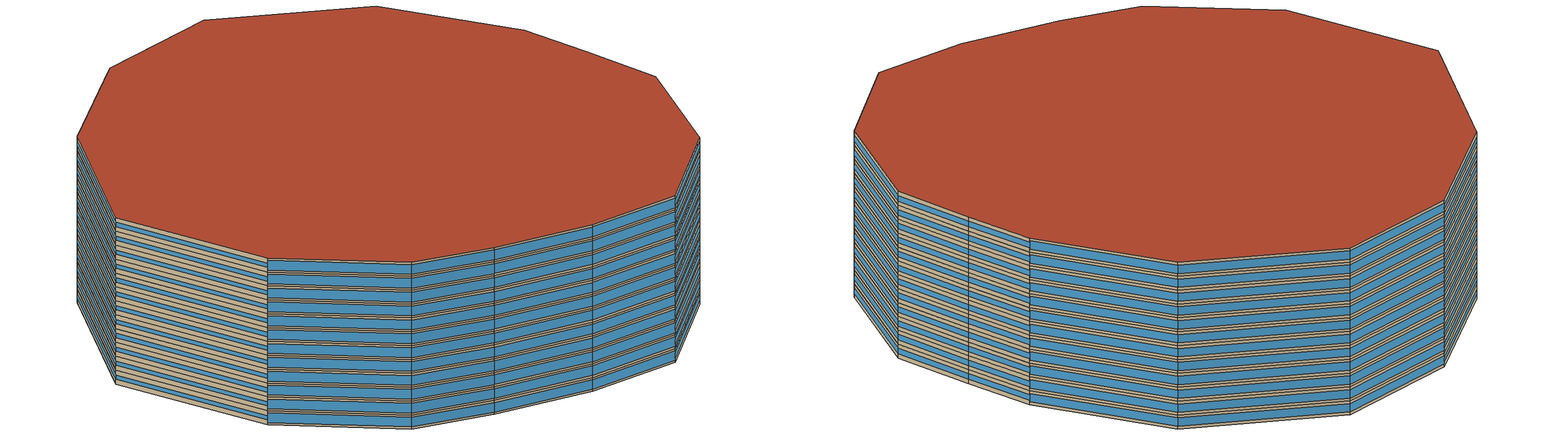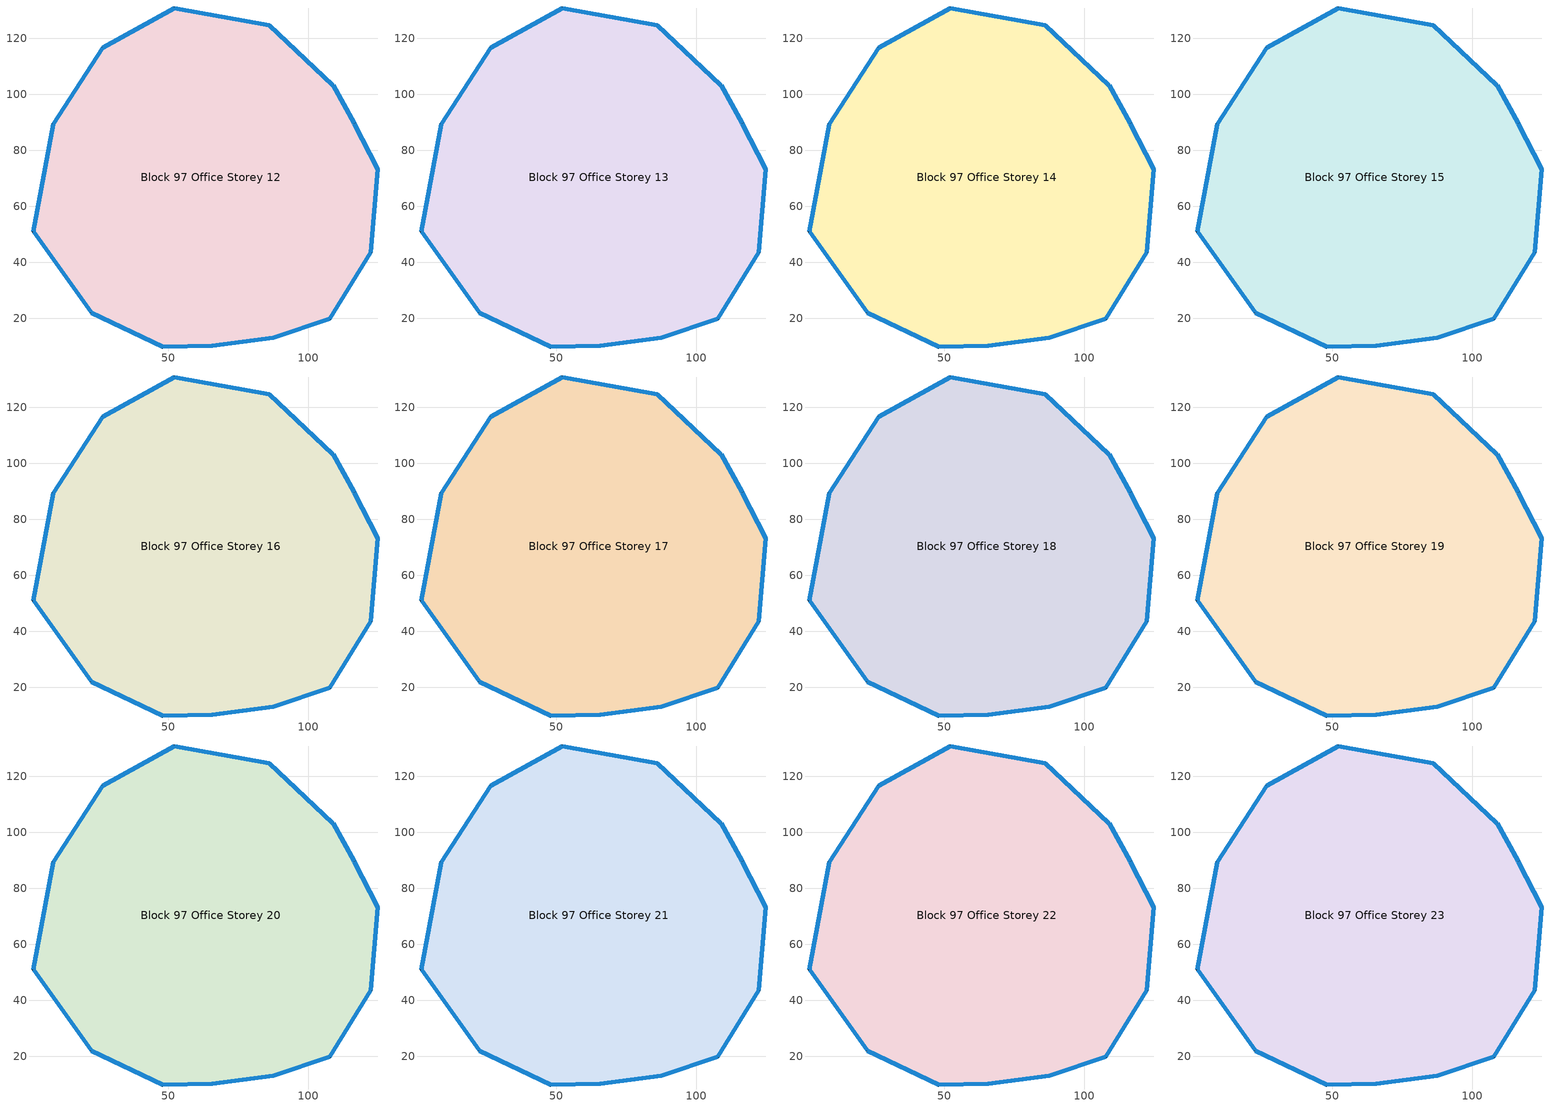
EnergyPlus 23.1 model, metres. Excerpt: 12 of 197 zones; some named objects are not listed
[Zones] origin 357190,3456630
Block 97 Office Storey 12
 floor outside (Project Floor): 108.83,103.22 116.36,89.59 124.72,73.29 122.22,43.61 107.61,19.86 87.51,13.15 65.66,10.23 48.03,9.81 22.47,22.13 1.9,50.9 9,89.27 26.71,116.64 52.15,130.82 86.07,124.59 z35.94
 wall outside (Project Wall): 52.15,130.82 26.71,116.64 9,89.27 1.9,50.9 22.47,22.13 48.03,9.81 65.66,10.23 87.51,13.15 107.61,19.86 122.22,43.61 124.72,73.29 116.36,89.59 108.83,103.22 86.07,124.59 52.15,130.82 z35.94:38.93
 window (Office_north_window_construction): 52.13,130.81 26.72,116.65 / 108.82,103.23 86.08,124.58 / 86.05,124.6 52.16,130.81 z36.54:38.34
 window (Office_west_window_construction): 26.7,116.63 9.01,89.29 / 9,89.25 1.91,50.92 / 1.92,50.88 22.46,22.14 z36.99:37.89
 window (Office_south_window_construction): 22.48,22.12 48.01,9.81 / 48.03,9.81 65.65,10.23 / 65.67,10.23 87.5,13.15 / 87.52,13.15 107.6,19.86 z36.39:38.48
 window (Office_east_window_construction): 107.61,19.88 122.21,43.6 / 122.22,43.63 124.72,73.28 / 124.71,73.3 116.37,89.58 / 116.36,89.6 108.84,103.21 z36.84:38.04
 roof outside (Project Ceiling): 107.61,19.86 122.22,43.61 124.72,73.29 116.36,89.59 108.83,103.22 86.07,124.59 52.15,130.82 26.71,116.64 9,89.27 1.9,50.9 22.47,22.13 48.03,9.81 65.66,10.23 87.51,13.15 z38.93
Block 97 Office Storey 13
 floor outside (Project Floor): 108.83,103.22 116.36,89.59 124.72,73.29 122.22,43.61 107.61,19.86 87.51,13.15 65.66,10.23 48.03,9.81 22.47,22.13 1.9,50.9 9,89.27 26.71,116.64 52.15,130.82 86.07,124.59 z38.93
 wall outside (Project Wall): 52.15,130.82 26.71,116.64 9,89.27 1.9,50.9 22.47,22.13 48.03,9.81 65.66,10.23 87.51,13.15 107.61,19.86 122.22,43.61 124.72,73.29 116.36,89.59 108.83,103.22 86.07,124.59 52.15,130.82 z38.93:41.93
 window (Office_north_window_construction): 52.13,130.81 26.72,116.65 / 108.82,103.23 86.08,124.58 / 86.05,124.6 52.16,130.81 z39.53:41.33
 window (Office_west_window_construction): 26.7,116.63 9.01,89.29 / 9,89.25 1.91,50.92 / 1.92,50.88 22.46,22.14 z39.98:40.88
 window (Office_south_window_construction): 22.48,22.12 48.01,9.81 / 48.03,9.81 65.65,10.23 / 65.67,10.23 87.5,13.15 / 87.52,13.15 107.6,19.86 z39.38:41.48
 window (Office_east_window_construction): 107.61,19.88 122.21,43.6 / 122.22,43.63 124.72,73.28 / 124.71,73.3 116.37,89.58 / 116.36,89.6 108.84,103.21 z39.83:41.03
 roof outside (Project Ceiling): 107.61,19.86 122.22,43.61 124.72,73.29 116.36,89.59 108.83,103.22 86.07,124.59 52.15,130.82 26.71,116.64 9,89.27 1.9,50.9 22.47,22.13 48.03,9.81 65.66,10.23 87.51,13.15 z41.93
Block 97 Office Storey 14
 floor outside (Project Floor): 108.83,103.22 116.36,89.59 124.72,73.29 122.22,43.61 107.61,19.86 87.51,13.15 65.66,10.23 48.03,9.81 22.47,22.13 1.9,50.9 9,89.27 26.71,116.64 52.15,130.82 86.07,124.59 z41.93
 wall outside (Project Wall): 52.15,130.82 26.71,116.64 9,89.27 1.9,50.9 22.47,22.13 48.03,9.81 65.66,10.23 87.51,13.15 107.61,19.86 122.22,43.61 124.72,73.29 116.36,89.59 108.83,103.22 86.07,124.59 52.15,130.82 z41.93:44.92
 window (Office_north_window_construction): 52.13,130.81 26.72,116.65 / 108.82,103.23 86.08,124.58 / 86.05,124.6 52.16,130.81 z42.53:44.32
 window (Office_west_window_construction): 26.7,116.63 9.01,89.29 / 9,89.25 1.91,50.92 / 1.92,50.88 22.46,22.14 z42.98:43.88
 window (Office_south_window_construction): 22.48,22.12 48.01,9.81 / 48.03,9.81 65.65,10.23 / 65.67,10.23 87.5,13.15 / 87.52,13.15 107.6,19.86 z42.38:44.47
 window (Office_east_window_construction): 107.61,19.88 122.21,43.6 / 122.22,43.63 124.72,73.28 / 124.71,73.3 116.37,89.58 / 116.36,89.6 108.84,103.21 z42.83:44.03
 roof outside (Project Ceiling): 107.61,19.86 122.22,43.61 124.72,73.29 116.36,89.59 108.83,103.22 86.07,124.59 52.15,130.82 26.71,116.64 9,89.27 1.9,50.9 22.47,22.13 48.03,9.81 65.66,10.23 87.51,13.15 z44.92
Block 97 Office Storey 15
 floor outside (Project Floor): 108.83,103.22 116.36,89.59 124.72,73.29 122.22,43.61 107.61,19.86 87.51,13.15 65.66,10.23 48.03,9.81 22.47,22.13 1.9,50.9 9,89.27 26.71,116.64 52.15,130.82 86.07,124.59 z44.92
 wall outside (Project Wall): 52.15,130.82 26.71,116.64 9,89.27 1.9,50.9 22.47,22.13 48.03,9.81 65.66,10.23 87.51,13.15 107.61,19.86 122.22,43.61 124.72,73.29 116.36,89.59 108.83,103.22 86.07,124.59 52.15,130.82 z44.92:47.92
 window (Office_north_window_construction): 52.13,130.81 26.72,116.65 / 108.82,103.23 86.08,124.58 / 86.05,124.6 52.16,130.81 z45.52:47.32
 window (Office_west_window_construction): 26.7,116.63 9.01,89.29 / 9,89.25 1.91,50.92 / 1.92,50.88 22.46,22.14 z45.97:46.87
 window (Office_south_window_construction): 22.48,22.12 48.01,9.81 / 48.03,9.81 65.65,10.23 / 65.67,10.23 87.5,13.15 / 87.52,13.15 107.6,19.86 z45.37:47.47
 window (Office_east_window_construction): 107.61,19.88 122.21,43.6 / 122.22,43.63 124.72,73.28 / 124.71,73.3 116.37,89.58 / 116.36,89.6 108.84,103.21 z45.82:47.02
 roof outside (Project Ceiling): 107.61,19.86 122.22,43.61 124.72,73.29 116.36,89.59 108.83,103.22 86.07,124.59 52.15,130.82 26.71,116.64 9,89.27 1.9,50.9 22.47,22.13 48.03,9.81 65.66,10.23 87.51,13.15 z47.92
Block 97 Office Storey 16
 floor outside (Project Floor): 108.83,103.22 116.36,89.59 124.72,73.29 122.22,43.61 107.61,19.86 87.51,13.15 65.66,10.23 48.03,9.81 22.47,22.13 1.9,50.9 9,89.27 26.71,116.64 52.15,130.82 86.07,124.59 z47.92
 wall outside (Project Wall): 52.15,130.82 26.71,116.64 9,89.27 1.9,50.9 22.47,22.13 48.03,9.81 65.66,10.23 87.51,13.15 107.61,19.86 122.22,43.61 124.72,73.29 116.36,89.59 108.83,103.22 86.07,124.59 52.15,130.82 z47.92:50.91
 window (Office_north_window_construction): 52.13,130.81 26.72,116.65 / 108.82,103.23 86.08,124.58 / 86.05,124.6 52.16,130.81 z48.52:50.31
 window (Office_west_window_construction): 26.7,116.63 9.01,89.29 / 9,89.25 1.91,50.92 / 1.92,50.88 22.46,22.14 z48.97:49.87
 window (Office_south_window_construction): 22.48,22.12 48.01,9.81 / 48.03,9.81 65.65,10.23 / 65.67,10.23 87.5,13.15 / 87.52,13.15 107.6,19.86 z48.37:50.46
 window (Office_east_window_construction): 107.61,19.88 122.21,43.6 / 122.22,43.63 124.72,73.28 / 124.71,73.3 116.37,89.58 / 116.36,89.6 108.84,103.21 z48.82:50.02
 roof outside (Project Ceiling): 107.61,19.86 122.22,43.61 124.72,73.29 116.36,89.59 108.83,103.22 86.07,124.59 52.15,130.82 26.71,116.64 9,89.27 1.9,50.9 22.47,22.13 48.03,9.81 65.66,10.23 87.51,13.15 z50.91
Block 97 Office Storey 17
 floor outside (Project Floor): 108.83,103.22 116.36,89.59 124.72,73.29 122.22,43.61 107.61,19.86 87.51,13.15 65.66,10.23 48.03,9.81 22.47,22.13 1.9,50.9 9,89.27 26.71,116.64 52.15,130.82 86.07,124.59 z50.91
 wall outside (Project Wall): 52.15,130.82 26.71,116.64 9,89.27 1.9,50.9 22.47,22.13 48.03,9.81 65.66,10.23 87.51,13.15 107.61,19.86 122.22,43.61 124.72,73.29 116.36,89.59 108.83,103.22 86.07,124.59 52.15,130.82 z50.91:53.91
 window (Office_north_window_construction): 52.13,130.81 26.72,116.65 / 108.82,103.23 86.08,124.58 / 86.05,124.6 52.16,130.81 z51.51:53.31
 window (Office_west_window_construction): 26.7,116.63 9.01,89.29 / 9,89.25 1.91,50.92 / 1.92,50.88 22.46,22.14 z51.96:52.86
 window (Office_south_window_construction): 22.48,22.12 48.01,9.81 / 48.03,9.81 65.65,10.23 / 65.67,10.23 87.5,13.15 / 87.52,13.15 107.6,19.86 z51.36:53.46
 window (Office_east_window_construction): 107.61,19.88 122.21,43.6 / 122.22,43.63 124.72,73.28 / 124.71,73.3 116.37,89.58 / 116.36,89.6 108.84,103.21 z51.81:53.01
 roof outside (Project Ceiling): 107.61,19.86 122.22,43.61 124.72,73.29 116.36,89.59 108.83,103.22 86.07,124.59 52.15,130.82 26.71,116.64 9,89.27 1.9,50.9 22.47,22.13 48.03,9.81 65.66,10.23 87.51,13.15 z53.91
Block 97 Office Storey 18
 floor outside (Project Floor): 108.83,103.22 116.36,89.59 124.72,73.29 122.22,43.61 107.61,19.86 87.51,13.15 65.66,10.23 48.03,9.81 22.47,22.13 1.9,50.9 9,89.27 26.71,116.64 52.15,130.82 86.07,124.59 z53.91
 wall outside (Project Wall): 52.15,130.82 26.71,116.64 9,89.27 1.9,50.9 22.47,22.13 48.03,9.81 65.66,10.23 87.51,13.15 107.61,19.86 122.22,43.61 124.72,73.29 116.36,89.59 108.83,103.22 86.07,124.59 52.15,130.82 z53.91:56.9
 window (Office_north_window_construction): 52.13,130.81 26.72,116.65 / 108.82,103.23 86.08,124.58 / 86.05,124.6 52.16,130.81 z54.51:56.3
 window (Office_west_window_construction): 26.7,116.63 9.01,89.29 / 9,89.25 1.91,50.92 / 1.92,50.88 22.46,22.14 z54.96:55.86
 window (Office_south_window_construction): 22.48,22.12 48.01,9.81 / 48.03,9.81 65.65,10.23 / 65.67,10.23 87.5,13.15 / 87.52,13.15 107.6,19.86 z54.36:56.45
 window (Office_east_window_construction): 107.61,19.88 122.21,43.6 / 122.22,43.63 124.72,73.28 / 124.71,73.3 116.37,89.58 / 116.36,89.6 108.84,103.21 z54.81:56.01
 roof outside (Project Ceiling): 107.61,19.86 122.22,43.61 124.72,73.29 116.36,89.59 108.83,103.22 86.07,124.59 52.15,130.82 26.71,116.64 9,89.27 1.9,50.9 22.47,22.13 48.03,9.81 65.66,10.23 87.51,13.15 z56.9
Block 97 Office Storey 19
 floor outside (Project Floor): 108.83,103.22 116.36,89.59 124.72,73.29 122.22,43.61 107.61,19.86 87.51,13.15 65.66,10.23 48.03,9.81 22.47,22.13 1.9,50.9 9,89.27 26.71,116.64 52.15,130.82 86.07,124.59 z56.9
 wall outside (Project Wall): 52.15,130.82 26.71,116.64 9,89.27 1.9,50.9 22.47,22.13 48.03,9.81 65.66,10.23 87.51,13.15 107.61,19.86 122.22,43.61 124.72,73.29 116.36,89.59 108.83,103.22 86.07,124.59 52.15,130.82 z56.9:59.9
 window (Office_north_window_construction): 52.13,130.81 26.72,116.65 / 108.82,103.23 86.08,124.58 / 86.05,124.6 52.16,130.81 z57.5:59.3
 window (Office_west_window_construction): 26.7,116.63 9.01,89.29 / 9,89.25 1.91,50.92 / 1.92,50.88 22.46,22.14 z57.95:58.85
 window (Office_south_window_construction): 22.48,22.12 48.01,9.81 / 48.03,9.81 65.65,10.23 / 65.67,10.23 87.5,13.15 / 87.52,13.15 107.6,19.86 z57.35:59.45
 window (Office_east_window_construction): 107.61,19.88 122.21,43.6 / 122.22,43.63 124.72,73.28 / 124.71,73.3 116.37,89.58 / 116.36,89.6 108.84,103.21 z57.8:59
 roof outside (Project Ceiling): 107.61,19.86 122.22,43.61 124.72,73.29 116.36,89.59 108.83,103.22 86.07,124.59 52.15,130.82 26.71,116.64 9,89.27 1.9,50.9 22.47,22.13 48.03,9.81 65.66,10.23 87.51,13.15 z59.9
Block 97 Office Storey 20
 floor outside (Project Floor): 108.83,103.22 116.36,89.59 124.72,73.29 122.22,43.61 107.61,19.86 87.51,13.15 65.66,10.23 48.03,9.81 22.47,22.13 1.9,50.9 9,89.27 26.71,116.64 52.15,130.82 86.07,124.59 z59.9
 wall outside (Project Wall): 52.15,130.82 26.71,116.64 9,89.27 1.9,50.9 22.47,22.13 48.03,9.81 65.66,10.23 87.51,13.15 107.61,19.86 122.22,43.61 124.72,73.29 116.36,89.59 108.83,103.22 86.07,124.59 52.15,130.82 z59.9:62.89
 window (Office_north_window_construction): 52.13,130.81 26.72,116.65 / 108.82,103.23 86.08,124.58 / 86.05,124.6 52.16,130.81 z60.5:62.29
 window (Office_west_window_construction): 26.7,116.63 9.01,89.29 / 9,89.25 1.91,50.92 / 1.92,50.88 22.46,22.14 z60.95:61.85
 window (Office_south_window_construction): 22.48,22.12 48.01,9.81 / 48.03,9.81 65.65,10.23 / 65.67,10.23 87.5,13.15 / 87.52,13.15 107.6,19.86 z60.35:62.44
 window (Office_east_window_construction): 107.61,19.88 122.21,43.6 / 122.22,43.63 124.72,73.28 / 124.71,73.3 116.37,89.58 / 116.36,89.6 108.84,103.21 z60.8:61.99
 roof outside (Project Ceiling): 107.61,19.86 122.22,43.61 124.72,73.29 116.36,89.59 108.83,103.22 86.07,124.59 52.15,130.82 26.71,116.64 9,89.27 1.9,50.9 22.47,22.13 48.03,9.81 65.66,10.23 87.51,13.15 z62.89
Block 97 Office Storey 21
 floor outside (Project Floor): 108.83,103.22 116.36,89.59 124.72,73.29 122.22,43.61 107.61,19.86 87.51,13.15 65.66,10.23 48.03,9.81 22.47,22.13 1.9,50.9 9,89.27 26.71,116.64 52.15,130.82 86.07,124.59 z62.89
 wall outside (Project Wall): 52.15,130.82 26.71,116.64 9,89.27 1.9,50.9 22.47,22.13 48.03,9.81 65.66,10.23 87.51,13.15 107.61,19.86 122.22,43.61 124.72,73.29 116.36,89.59 108.83,103.22 86.07,124.59 52.15,130.82 z62.89:65.89
 window (Office_north_window_construction): 52.13,130.81 26.72,116.65 / 108.82,103.23 86.08,124.58 / 86.05,124.6 52.16,130.81 z63.49:65.29
 window (Office_west_window_construction): 26.7,116.63 9.01,89.29 / 9,89.25 1.91,50.92 / 1.92,50.88 22.46,22.14 z63.94:64.84
 window (Office_south_window_construction): 22.48,22.12 48.01,9.81 / 48.03,9.81 65.65,10.23 / 65.67,10.23 87.5,13.15 / 87.52,13.15 107.6,19.86 z63.34:65.44
 window (Office_east_window_construction): 107.61,19.88 122.21,43.6 / 122.22,43.63 124.72,73.28 / 124.71,73.3 116.37,89.58 / 116.36,89.6 108.84,103.21 z63.79:64.99
 roof outside (Project Ceiling): 107.61,19.86 122.22,43.61 124.72,73.29 116.36,89.59 108.83,103.22 86.07,124.59 52.15,130.82 26.71,116.64 9,89.27 1.9,50.9 22.47,22.13 48.03,9.81 65.66,10.23 87.51,13.15 z65.89
Block 97 Office Storey 22
 floor outside (Project Floor): 108.83,103.22 116.36,89.59 124.72,73.29 122.22,43.61 107.61,19.86 87.51,13.15 65.66,10.23 48.03,9.81 22.47,22.13 1.9,50.9 9,89.27 26.71,116.64 52.15,130.82 86.07,124.59 z65.89
 wall outside (Project Wall): 52.15,130.82 26.71,116.64 9,89.27 1.9,50.9 22.47,22.13 48.03,9.81 65.66,10.23 87.51,13.15 107.61,19.86 122.22,43.61 124.72,73.29 116.36,89.59 108.83,103.22 86.07,124.59 52.15,130.82 z65.89:68.88
 window (Office_north_window_construction): 52.13,130.81 26.72,116.65 / 108.82,103.23 86.08,124.58 / 86.05,124.6 52.16,130.81 z66.49:68.28
 window (Office_west_window_construction): 26.7,116.63 9.01,89.29 / 9,89.25 1.91,50.92 / 1.92,50.88 22.46,22.14 z66.94:67.84
 window (Office_south_window_construction): 22.48,22.12 48.01,9.81 / 48.03,9.81 65.65,10.23 / 65.67,10.23 87.5,13.15 / 87.52,13.15 107.6,19.86 z66.34:68.43
 window (Office_east_window_construction): 107.61,19.88 122.21,43.6 / 122.22,43.63 124.72,73.28 / 124.71,73.3 116.37,89.58 / 116.36,89.6 108.84,103.21 z66.79:67.98
 roof outside (Project Ceiling): 107.61,19.86 122.22,43.61 124.72,73.29 116.36,89.59 108.83,103.22 86.07,124.59 52.15,130.82 26.71,116.64 9,89.27 1.9,50.9 22.47,22.13 48.03,9.81 65.66,10.23 87.51,13.15 z68.88
Block 97 Office Storey 23
 floor outside (Project Floor): 108.83,103.22 116.36,89.59 124.72,73.29 122.22,43.61 107.61,19.86 87.51,13.15 65.66,10.23 48.03,9.81 22.47,22.13 1.9,50.9 9,89.27 26.71,116.64 52.15,130.82 86.07,124.59 z68.88
 wall outside (Project Wall): 52.15,130.82 26.71,116.64 9,89.27 1.9,50.9 22.47,22.13 48.03,9.81 65.66,10.23 87.51,13.15 107.61,19.86 122.22,43.61 124.72,73.29 116.36,89.59 108.83,103.22 86.07,124.59 52.15,130.82 z68.88:71.88
 window (Office_north_window_construction): 52.13,130.81 26.72,116.65 / 108.82,103.23 86.08,124.58 / 86.05,124.6 52.16,130.81 z69.48:71.28
 window (Office_west_window_construction): 26.7,116.63 9.01,89.29 / 9,89.25 1.91,50.92 / 1.92,50.88 22.46,22.14 z69.93:70.83
 window (Office_south_window_construction): 22.48,22.12 48.01,9.81 / 48.03,9.81 65.65,10.23 / 65.67,10.23 87.5,13.15 / 87.52,13.15 107.6,19.86 z69.33:71.43
 window (Office_east_window_construction): 107.61,19.88 122.21,43.6 / 122.22,43.63 124.72,73.28 / 124.71,73.3 116.37,89.58 / 116.36,89.6 108.84,103.21 z69.78:70.98
 roof outside (Project Ceiling): 107.61,19.86 122.22,43.61 124.72,73.29 116.36,89.59 108.83,103.22 86.07,124.59 52.15,130.82 26.71,116.64 9,89.27 1.9,50.9 22.47,22.13 48.03,9.81 65.66,10.23 87.51,13.15 z71.88
[Building]
Building_1: North Axis=0; Terrain=City; Loads Convergence Tolerance Value=0.04; Temperature Convergence Tolerance Value=0.4; Solar Distribution=FullExterior; Maximum Number of Warmup Days=25; Minimum Number of Warmup Days=6
[Site:Location]
CHN Design_Conditions: Latitude=30; Longitude=114; Time Zone=8; Elevation=12
[SIZINGPERIOD:DESIGNDAY] Day of Month=21; DryBulb Temperature Range Modifier Type=DefaultMultipliers; Humidity Condition Type=Wetbulb; Barometric Pressure=101181; Rain Indicator=No; Snow Indicator=No; Daylight Saving Time Indicator=No; Sky Clearness=0; Begin Environment Reset Mode=FullResetAtBeginEnvironment
Name | Month | Day Type | Maximum DryBulb Temperature | Daily DryBulb Temperature Range | Wetbulb or DewPoint at Maximum DryBulb | Wind Speed | Wind Direction | Solar Model Indicator | ASHRAE Clear Sky Optical Depth for Beam Irradiance taub | ASHRAE Clear Sky Optical Depth for Diffuse Irradiance taud
Ann Htg 99.6% Condns DB | 1 | WinterDesignDay | -10 | 0 | -4.8 | 1 | 340 | ASHRAEClearSky | 0 | 0
Ann Clg .4% Condns DB=>MWB | 7 | SummerDesignDay | 40 | 6.6 | 27.1 | 3.5 | 220 | ASHRAETau | 0.781 | 1.413
[MATERIAL]
DefaultMaterial: Roughness=Rough; Thickness=0.1; Conductivity=0.1; Density=1000; Specific Heat=1000; Thermal Absorptance=0.9; Solar Absorptance=0.7; Visible Absorptance=0.7
[WINDOWMATERIAL:SIMPLEGLAZINGSYSTEM] UFactor=3; Visible Transmittance=0.6
Name | Solar Heat Gain Coefficient
Office_east_window; Office_south_window; Office_west_window | 0.3
Office_north_window | 0.35
[CONSTRUCTION]
Project Wall; Project Floor; Project Ceiling: DefaultMaterial
Office_east_window_construction: Office_east_window
Office_south_window_construction: Office_south_window
Office_west_window_construction: Office_west_window
Office_north_window_construction: Office_north_window
[SPACE] Ceiling Height=autocalculate; Volume=autocalculate; Floor Area=autocalculate; Space Type=Office
Name | Zone
Block 97 Office Storey 12_space | Block 97 Office Storey 12
Block 97 Office Storey 13_space | Block 97 Office Storey 13
Block 97 Office Storey 14_space | Block 97 Office Storey 14
Block 97 Office Storey 15_space | Block 97 Office Storey 15
Block 97 Office Storey 16_space | Block 97 Office Storey 16
Block 97 Office Storey 17_space | Block 97 Office Storey 17
Block 97 Office Storey 18_space | Block 97 Office Storey 18
Block 97 Office Storey 19_space | Block 97 Office Storey 19
Block 97 Office Storey 20_space | Block 97 Office Storey 20
Block 97 Office Storey 21_space | Block 97 Office Storey 21
Block 97 Office Storey 22_space | Block 97 Office Storey 22
Block 97 Office Storey 23_space | Block 97 Office Storey 23
[SPACELIST]
Office: Block 97 Office Storey 0_space, Block 97 Office Storey 1_space, Block 97 Office Storey 2_space, Block 97 Office Storey 3_space, Block 97 Office Storey 4_space, Block 97 Office Storey 5_space, Block 97 Office Storey 6_space, Block 97 Office Storey 7_space, Block 97 Office Storey 8_space, Block 97 Office Storey 9_space, Block 97 Office Storey 10_space, Block 97 Office Storey 11_space, Block 97 Office Storey 12_space, Block 97 Office Storey 13_space, Block 97 Office Storey 14_space, Block 97 Office Storey 15_space, Block 97 Office Storey 16_space, Block 97 Office Storey 17_space, Block 97 Office Storey 18_space, Block 97 Office Storey 19_space, Block 97 Office Storey 20_space, Block 97 Office Storey 21_space, Block 97 Office Storey 22_space, Block 97 Office Storey 23_space, Block 97 Office Storey 24_space, Block 97 Office Storey 25_space, Block 97 Office Storey 26_space, Block 97 Office Storey 27_space, Block 97 Office Storey 28_space, Block 97 Office Storey 29_space, Block 97 Office Storey 30_space, Block 97 Office Storey 31_space, Block 97 Office Storey 32_space, Block 97 Office Storey 33_space, Block 97 Office Storey 34_space, Block 97 Office Storey 35_space, Block 97 Office Storey 36_space, Block 97 Office Storey 37_space, Block 97 Office Storey 38_space, Block 97 Office Storey 39_space, Block 97 Office Storey 40_space, Block 97 Office Storey 41_space, Block 97 Office Storey 42_space, Block 97 Office Storey 43_space, Block 97 Office Storey 44_space, Block 97 Office Storey 45_space, Block 97 Office Storey 46_space, Block 97 Office Storey 47_space, Block 97 Office Storey 48_space, Block 97 Office Storey 49_space, Block 97 Office Storey 50_space, Block 97 Office Storey 51_space, Block 97 Office Storey 52_space, Block 97 Office Storey 53_space, Block 97 Office Storey 54_space, Block 97 Office Storey 55_space, Block 97 Office Storey 56_space, Block 97 Office Storey 57_space, Block 97 Office Storey 58_space, Block 97 Office Storey 59_space, Block 97 Office Storey 60_space, Block 97 Office Storey 61_space, Block 97 Office Storey 62_space, Block 97 Office Storey 63_space, Block 97 Office Storey 64_space, Block 97 Office Storey 65_space, Block 97 Office Storey 66_space, Block 97 Office Storey 67_space, Block 97 Office Storey 68_space, Block 97 Office Storey 69_space, Block 97 Office Storey 70_space, Block 97 Office Storey 71_space, Block 97 Office Storey 72_space, Block 97 Office Storey 73_space, Block 97 Office Storey 74_space, Block 97 Office Storey 75_space, Block 97 Office Storey 76_space, Block 97 Office Storey 77_space, Block 97 Office Storey 78_space, Block 97 Office Storey 79_space, Block 97 Office Storey 80_space, Block 97 Office Storey 81_space, Block 97 Office Storey 82_space, Block 97 Office Storey 83_space, Block 97 Office Storey 84_space, Block 97 Office Storey 85_space, Block 97 Office Storey 86_space, Block 97 Office Storey 87_space, Block 97 Office Storey 88_space, Block 97 Office Storey 89_space, Block 97 Office Storey 90_space, Block 97 Office Storey 91_space, Block 97 Office Storey 92_space, Block 97 Office Storey 93_space, Block 97 Office Storey 94_space, Block 97 Office Storey 95_space, Block 97 Office Storey 96_space, Block 97 Office Storey 97_space, Block 97 Office Storey 98_space, Block 97 Office Storey 99_space, Block 97 Office Storey 100_space, Block 97 Office Storey 101_space, Block 97 Office Storey 102_space, Block 97 Office Storey 103_space, Block 97 Office Storey 104_space, Block 97 Office Storey 105_space, Block 97 Office Storey 106_space, Block 97 Office Storey 107_space, Block 97 Office Storey 108_space, Block 97 Office Storey 109_space, Block 97 Office Storey 110_space, Block 97 Office Storey 111_space, Block 97 Office Storey 112_space, Block 97 Office Storey 113_space, Block 97 Office Storey 114_space, Block 97 Office Storey 115_space, Block 97 Office Storey 116_space, Block 97 Office Storey 117_space, Block 97 Office Storey 118_space, Block 97 Office Storey 119_space, Block 97 Office Storey 120_space, Block 97 Office Storey 121_space, Block 97 Office Storey 122_space, Block 97 Office Storey 123_space, Block 97 Office Storey 124_space, Block 97 Office Storey 125_space, Block 97 Office Storey 126_space, Block 97 Office Storey 127_space, Block 97 Office Storey 128_space, Block 97 Office Storey 129_space, Block 97 Office Storey 130_space, Block 97 Office Storey 131_space, Block 97 Office Storey 132_space, Block 97 Office Storey 133_space, Block 97 Office Storey 134_space, Block 97 Office Storey 135_space, Block 97 Office Storey 136_space, Block 97 Office Storey 137_space, Block 97 Office Storey 138_space, Block 97 Office Storey 139_space, Block 97 Office Storey 140_space, Block 97 Office Storey 141_space, Block 97 Office Storey 142_space, Block 97 Office Storey 143_space, Block 97 Office Storey 144_space, Block 97 Office Storey 145_space, Block 97 Office Storey 146_space, Block 97 Office Storey 147_space, Block 97 Office Storey 148_space, Block 97 Office Storey 149_space, Block 97 Office Storey 150_space, Block 97 Office Storey 151_space, Block 97 Office Storey 152_space, Block 97 Office Storey 153_space, Block 97 Office Storey 154_space, Block 97 Office Storey 155_space, Block 97 Office Storey 156_space, Block 97 Office Storey 157_space, Block 97 Office Storey 158_space, Block 97 Office Storey 159_space, Block 97 Office Storey 160_space, Block 97 Office Storey 161_space, Block 97 Office Storey 162_space, Block 97 Office Storey 163_space, Block 97 Office Storey 164_space, Block 97 Office Storey 165_space, Block 97 Office Storey 166_space, Block 97 Office Storey 167_space, Block 97 Office Storey 168_space, Block 97 Office Storey 169_space, Block 97 Office Storey 170_space, Block 97 Office Storey 171_space, Block 97 Office Storey 172_space, Block 97 Office Storey 173_space, Block 97 Office Storey 174_space, Block 97 Office Storey 175_space, Block 97 Office Storey 176_space, Block 97 Office Storey 177_space, Block 97 Office Storey 178_space, Block 97 Office Storey 179_space, Block 97 Office Storey 180_space, Block 97 Office Storey 181_space, Block 97 Office Storey 182_space, Block 97 Office Storey 183_space, Block 97 Office Storey 184_space, Block 97 Office Storey 185_space, Block 97 Office Storey 186_space, Block 97 Office Storey 187_space, Block 97 Office Storey 188_space, Block 97 Office Storey 189_space, Block 97 Office Storey 190_space, Block 97 Office Storey 191_space, Block 97 Office Storey 192_space, Block 97 Office Storey 193_space, Block 97 Office Storey 194_space, Block 97 Office Storey 195_space, Block 97 Office Storey 196_space
[ZONE] Type=1; Multiplier=1; Ceiling Height=autocalculate; Volume=autocalculate; Floor Area=autocalculate; Part of Total Floor Area=Yes
Block 97 Office Storey 12; Block 97 Office Storey 13; Block 97 Office Storey 14; Block 97 Office Storey 15; Block 97 Office Storey 16; Block 97 Office Storey 17; Block 97 Office Storey 18; Block 97 Office Storey 19; Block 97 Office Storey 20; Block 97 Office Storey 21; Block 97 Office Storey 22; Block 97 Office Storey 23
[PEOPLE]
People_for_office: Zone or ZoneList or Space or SpaceList=Office; Number of People Schedule=SeasonalSchedule_Schedule_office_people; Number of People Calculation Method=People/Area; People per Floor Area=0.1; Fraction Radiant=0.3; Sensible Heat Fraction=autocalculate; Activity Level Schedule=SeasonalSchedule_Schedule_office_activity; Carbon Dioxide Generation Rate=3.82e-08; Enable ASHRAE 55 Comfort Warnings=No; Mean Radiant Temperature Calculation Type=ZoneAveraged; Clothing Insulation Calculation Method=ClothingInsulationSchedule; Cold Stress Temperature Threshold=15.56; Heat Stress Temperature Threshold=30
[LIGHTS]
Light_for_office: Zone or ZoneList or Space or SpaceList=Office; Schedule=SeasonalSchedule_office_lighting; Design Level Calculation Method=Watts/Area; Watts per Zone Floor Area=8; Return Air Fraction=0; Fraction Radiant=0.32; Fraction Visible=0.25; Fraction Replaceable=1; EndUse Subcategory=General; Return Air Fraction Calculated from Plenum Temperature=No; Return Air Fraction Function of Plenum Temperature Coefficient 1=0; Return Air Fraction Function of Plenum Temperature Coefficient 2=0
[ELECTRICEQUIPMENT]
Equipment_for_office: Zone or ZoneList or Space or SpaceList=Office; Schedule=SeasonalSchedule_Schedule_office_equipment; Design Level Calculation Method=Watts/Area; Watts per Zone Floor Area=15; Fraction Latent=0; Fraction Radiant=0; Fraction Lost=0; EndUse Subcategory=Electric Equipment
[DAYLIGHTING:CONTROLS] Illuminance Setpoint at Reference Point 1=300
Name | Zone or Space | Glare Calculation Daylighting Reference Point | Daylighting Reference Point 1
Dlight_Block 97 Office Storey 12 | Block 97 Office Storey 12 | Rpoint_Block 97 Office Storey 12 | Rpoint_Block 97 Office Storey 12
Dlight_Block 97 Office Storey 13 | Block 97 Office Storey 13 | Rpoint_Block 97 Office Storey 13 | Rpoint_Block 97 Office Storey 13
Dlight_Block 97 Office Storey 14 | Block 97 Office Storey 14 | Rpoint_Block 97 Office Storey 14 | Rpoint_Block 97 Office Storey 14
Dlight_Block 97 Office Storey 15 | Block 97 Office Storey 15 | Rpoint_Block 97 Office Storey 15 | Rpoint_Block 97 Office Storey 15
Dlight_Block 97 Office Storey 16 | Block 97 Office Storey 16 | Rpoint_Block 97 Office Storey 16 | Rpoint_Block 97 Office Storey 16
Dlight_Block 97 Office Storey 17 | Block 97 Office Storey 17 | Rpoint_Block 97 Office Storey 17 | Rpoint_Block 97 Office Storey 17
Dlight_Block 97 Office Storey 18 | Block 97 Office Storey 18 | Rpoint_Block 97 Office Storey 18 | Rpoint_Block 97 Office Storey 18
Dlight_Block 97 Office Storey 19 | Block 97 Office Storey 19 | Rpoint_Block 97 Office Storey 19 | Rpoint_Block 97 Office Storey 19
Dlight_Block 97 Office Storey 20 | Block 97 Office Storey 20 | Rpoint_Block 97 Office Storey 20 | Rpoint_Block 97 Office Storey 20
Dlight_Block 97 Office Storey 21 | Block 97 Office Storey 21 | Rpoint_Block 97 Office Storey 21 | Rpoint_Block 97 Office Storey 21
Dlight_Block 97 Office Storey 22 | Block 97 Office Storey 22 | Rpoint_Block 97 Office Storey 22 | Rpoint_Block 97 Office Storey 22
Dlight_Block 97 Office Storey 23 | Block 97 Office Storey 23 | Rpoint_Block 97 Office Storey 23 | Rpoint_Block 97 Office Storey 23
[HVACTEMPLATE:ZONE:IDEALLOADSAIRSYSTEM] Template Thermostat=Thermostat_for_office; Maximum Heating Supply Air Temperature=50; Minimum Cooling Supply Air Temperature=13; Maximum Heating Supply Air Humidity Ratio=0.0156; Minimum Cooling Supply Air Humidity Ratio=0.0077; Heating Limit=NoLimit; Cooling Limit=NoLimit; Dehumidification Control Type=ConstantSensibleHeatRatio; Cooling Sensible Heat Ratio=0.7; Dehumidification Setpoint=60; Humidification Control Type=None; Humidification Setpoint=30; Outdoor Air Method=DetailedSpecification; Outdoor Air Flow Rate per Person=0.00944; Outdoor Air Flow Rate per Zone Floor Area=0; Outdoor Air Flow Rate per Zone=0; Design Specification Outdoor Air Object=Ventilation_for_office; Demand Controlled Ventilation Type=None; Outdoor Air Economizer Type=NoEconomizer; Heat Recovery Type=None; Sensible Heat Recovery Effectiveness=0.7; Latent Heat Recovery Effectiveness=0.65
Block 97 Office Storey 12; Block 97 Office Storey 13; Block 97 Office Storey 14; Block 97 Office Storey 15; Block 97 Office Storey 16; Block 97 Office Storey 17; Block 97 Office Storey 18; Block 97 Office Storey 19; Block 97 Office Storey 20; Block 97 Office Storey 21; Block 97 Office Storey 22; Block 97 Office Storey 23
[DESIGNSPECIFICATION:OUTDOORAIR]
Ventilation_for_office: Outdoor Air Method=Flow/Person; Outdoor Air Flow per Person=0.00833333; Outdoor Air Flow per Zone Floor Area=0; Outdoor Air Flow per Zone=0; Outdoor Air Flow Air Changes per Hour=0
[SCHEDULE:DAY:HOURLY]
Schedule_office_lighting_weekday_hourly: 0.1, 0.1, 0.1, 0.1, 0.1, 0.1, 0.1, 0.2, 0.5, 0.95, 0.95, 0.95, 0.8, 0.8, 0.95, 0.95, 0.95, 0.95, 0.95, 0.95, 0.95, 0.8, 0.5, 0.1
Schedule_office_lighting_holiday_hourly; Schedule_office_equipment_holiday_hourly: 0.1, 0.1, 0.1, 0.1, 0.1, 0.1, 0.1, 0.1, 0.1, 0.1, 0.1, 0.1, 0.1, 0.3, 0.3, 0.3, 0.3, 0.3, 0.3, 0.3, 0.3, 0.3, 0.1, 0.1
Schedule_office_equipment_weekday_hourly: 0.1, 0.1, 0.1, 0.1, 0.1, 0.1, 0.1, 0.2, 0.5, 0.95, 0.95, 0.95, 0.5, 0.5, 0.95, 0.95, 0.95, 0.95, 0.95, 0.95, 0.4, 0.4, 0.3, 0.1
Schedule_office_people_weekday_hourly: 0.1, 0.1, 0.1, 0.1, 0.1, 0.1, 0.1, 0.5, 0.95, 0.95, 0.95, 0.8, 0.8, 0.95, 0.95, 0.95, 0.95, 0.95, 0.8, 0.5, 0.5, 0.3, 0.1, 0.1
Schedule_office_people_holiday_hourly: 0.1, 0.1, 0.1, 0.1, 0.1, 0.1, 0.1, 0.1, 0.1, 0.1, 0.1, 0.1, 0.1, 0.3, 0.3, 0.3, 0.3, 0.3, 0.3, 0.1, 0.1, 0.1, 0.1, 0.1
Schedule_office_activity_weekday_hourly; Schedule_office_activity_holiday_hourly: 144, 144, 144, 144, 144, 144, 144, 144, 144, 144, 144, 144, 144, 144, 144, 144, 144, 144, 144, 144, 144, 144, 144, 144
[SCHEDULE:WEEK:DAILY]
Schedule_office_lighting_weekly: Schedule_office_lighting_holiday_hourly, Schedule_office_lighting_weekday_hourly, Schedule_office_lighting_weekday_hourly, Schedule_office_lighting_weekday_hourly, Schedule_office_lighting_weekday_hourly, Schedule_office_lighting_weekday_hourly, Schedule_office_lighting_holiday_hourly, Schedule_office_lighting_holiday_hourly, Schedule_office_lighting_weekday_hourly, Schedule_office_lighting_weekday_hourly, Schedule_office_lighting_holiday_hourly, Schedule_office_lighting_holiday_hourly
Schedule_office_equipment_weekly: Schedule_office_equipment_holiday_hourly, Schedule_office_equipment_weekday_hourly, Schedule_office_equipment_weekday_hourly, Schedule_office_equipment_weekday_hourly, Schedule_office_equipment_weekday_hourly, Schedule_office_equipment_weekday_hourly, Schedule_office_equipment_holiday_hourly, Schedule_office_equipment_holiday_hourly, Schedule_office_equipment_weekday_hourly, Schedule_office_equipment_weekday_hourly, Schedule_office_equipment_holiday_hourly, Schedule_office_equipment_holiday_hourly
Schedule_office_people_weekly: Schedule_office_people_holiday_hourly, Schedule_office_people_weekday_hourly, Schedule_office_people_weekday_hourly, Schedule_office_people_weekday_hourly, Schedule_office_people_weekday_hourly, Schedule_office_people_weekday_hourly, Schedule_office_people_holiday_hourly, Schedule_office_people_holiday_hourly, Schedule_office_people_weekday_hourly, Schedule_office_people_weekday_hourly, Schedule_office_people_holiday_hourly, Schedule_office_people_holiday_hourly
Schedule_office_activity_weekly: Schedule_office_activity_holiday_hourly, Schedule_office_activity_weekday_hourly, Schedule_office_activity_weekday_hourly, Schedule_office_activity_weekday_hourly, Schedule_office_activity_weekday_hourly, Schedule_office_activity_weekday_hourly, Schedule_office_activity_holiday_hourly, Schedule_office_activity_holiday_hourly, Schedule_office_activity_weekday_hourly, Schedule_office_activity_weekday_hourly, Schedule_office_activity_holiday_hourly, Schedule_office_activity_holiday_hourly
[SCHEDULE:YEAR]
SeasonalSchedule_office_lighting: Schedule_office_lighting_weekly, 1, 1, 12, 31
SeasonalSchedule_Schedule_office_equipment: Schedule_office_equipment_weekly, 1, 1, 12, 31
SeasonalSchedule_Schedule_office_people: Schedule_office_people_weekly, 1, 1, 12, 31
SeasonalSchedule_Schedule_office_activity: Schedule_office_activity_weekly, 1, 1, 12, 31
